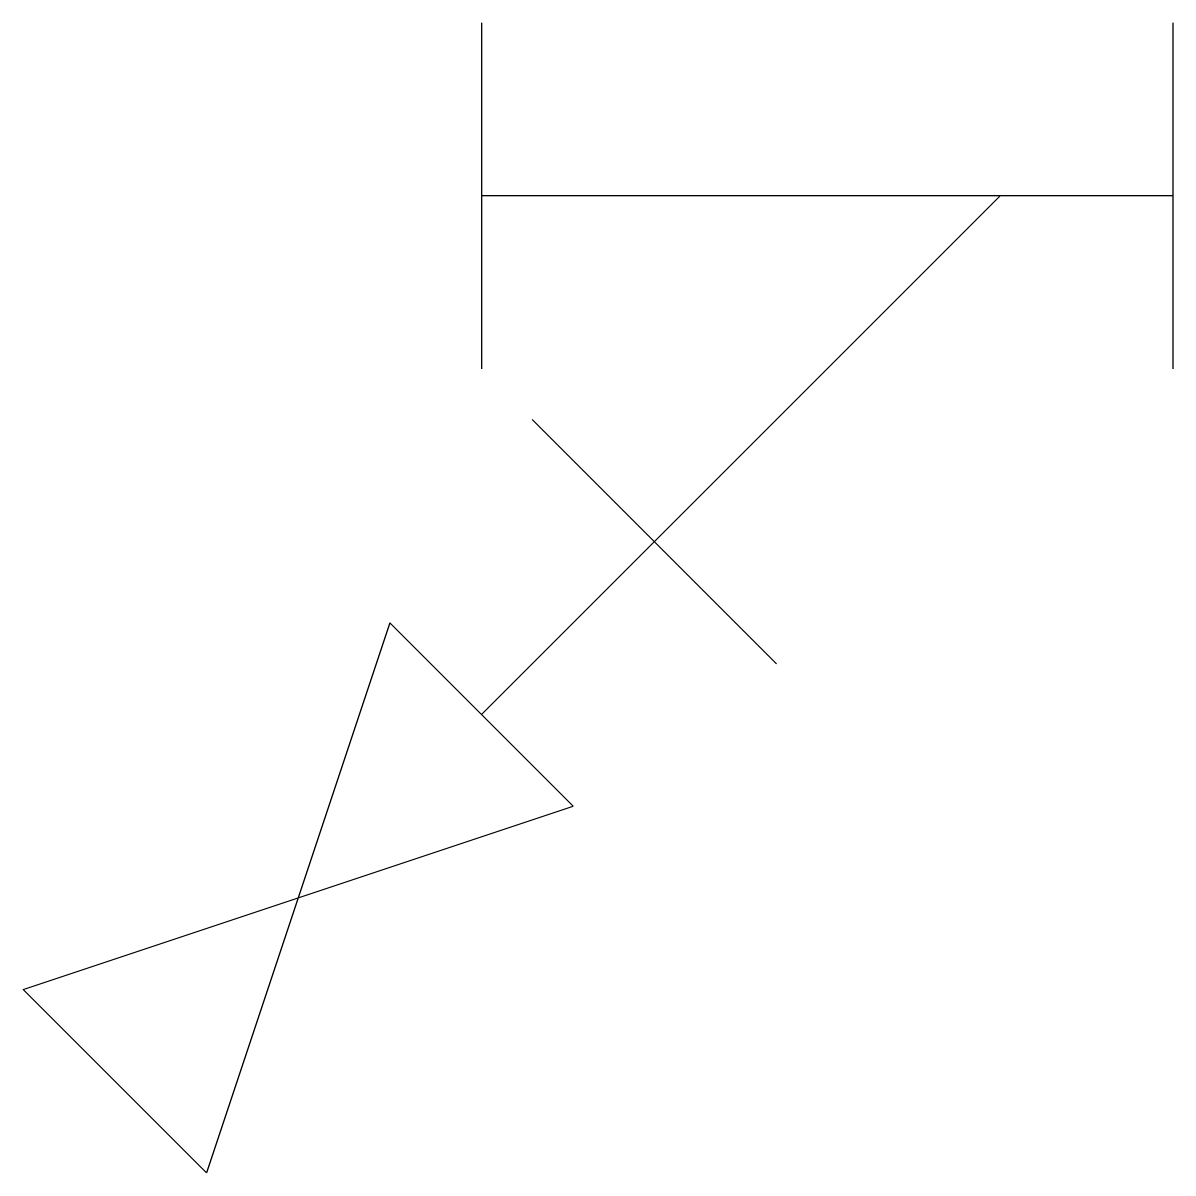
# Model space of a CAD drawing. Extents: x -0.416 to 0, y -0.353 to 0.062.
import ezdxf

# ---------------------------------------------------------------- set-up
doc = ezdxf.new("R2010")
doc.units = 0
doc.layers.get('0').update_dxf_attribs({"linetype": 'CONTINUOUS'})

msp = doc.modelspace()

# ---------------------------------------------------------------- linework, layer by layer
at = {"color": 0}
for p, q in [((-0.25, 0.0625), (-0.25, -0.0625)), ((0, 0.0625), (0, -0.0625)), ((0, 0), (-0.25, 0)), ((-0.0625, 0), (-0.1875, -0.125)), ((-0.14331, -0.16919), (-0.23169, -0.08081)), ((-0.1875, -0.125), (-0.25, -0.1875))]:
    msp.add_line(p, q, dxfattribs=at)
msp.add_lwpolyline([(-0.25, 0), (-0.25, 0)], dxfattribs=at)
msp.add_lwpolyline([(-0.21685, -0.22065), (-0.28315, -0.15435), (-0.34943, -0.35323), (-0.41573, -0.28693)], close=True, dxfattribs=at)

doc.saveas('drawing.dxf')
